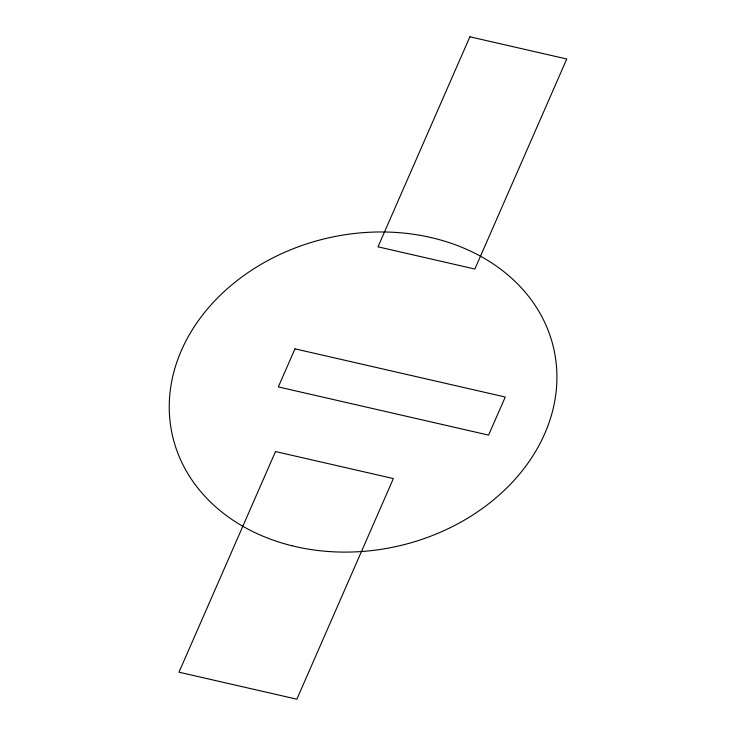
<?xml version="1.0" encoding="UTF-8"?>
<svg xmlns="http://www.w3.org/2000/svg" width="736" height="736" viewBox="0 0 736 736"><rect width="100%" height="100%" fill="white"/><g stroke="black" fill="none" stroke-linecap="round" stroke-linejoin="round"><path stroke-width="1.1" d="M294.98 348.836L278.318 386.924L488.594 435.105L505.255 397.026L294.98 348.836M275.503 451.554L178.986 672.189L296.856 699.2L393.374 478.566L275.503 451.554M469.881 36.8L378 246.836L474.867 269.036L566.757 59L469.881 36.8M291.861 545.735A195.537 157.992 -12.9 0 0 554.815 353.887A195.537 157.992 -12.9 0 0 242.567 276.469A195.537 157.992 -12.9 0 0 291.861 545.735"/></g></svg>
